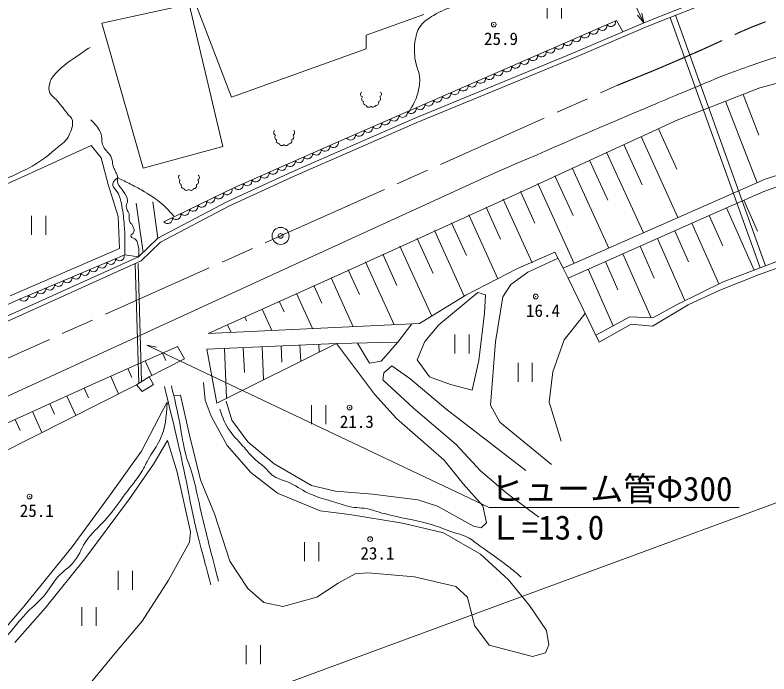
# Model space of a CAD drawing. Units: millimetres, scale not verified. Extents: x 40000 to 680000, y 20000 to 380000.
# Drawn here: x 429549 to 509204, y 238958 to 308550 of the extents above; entities that cross this region are included whole.
import ezdxf
from ezdxf.enums import TextEntityAlignment as Align

# ---------------------------------------------------------------- set-up
doc = ezdxf.new("R2010")
doc.units = ezdxf.units.MM
doc.header["$LTSCALE"] = 1000
doc.header["$PDMODE"] = 32
doc.header["$PDSIZE"] = 500
doc.linetypes.add('CHAIN', pattern=[18.5, 12, -1.5, 3.5, -1.5])
for name, color, linetype, lineweight in [('M-BGD', 7, 'Continuous', 13), ('M-BMK', 2, 'CHAIN', 13), ('M-STR-HTXT', 7, 'Continuous', 13), ('M-WORK', 1, 'Continuous', 13)]:
    doc.layers.add(name, color=color, linetype=linetype, lineweight=lineweight)
doc.styles.add('ＭＳ ゴシック', font='')
doc.styles.get('ＭＳ ゴシック').set_extended_font_data('MS Gothic')

msp = doc.modelspace()

# ---------------------------------------------------------------- linework, layer by layer
at = {"layer": 'M-BGD'}
msp.add_circle((457611, 285228), 900, dxfattribs=at)
msp.add_point((457611, 285228), dxfattribs=at)
at = {"layer": 'M-BMK'}
for p, q in [((457611, 285228), (493209, 301140)), ((405328, 261839), (457611, 285228))]:
    msp.add_line(p, q, dxfattribs=at)
msp.add_open_spline([(493209, 301140), (496240, 302370), (497029, 302679), (499452, 303726), (500936, 304367), (501766, 304728), (503238, 305395), (504636, 306027), (505398, 306430), (506808, 307034), (507595, 307371), (508044, 307540), (508846, 307836), (509534, 308090), (509918, 308237), (510620, 308448), (511729, 308782), (512367, 308914), (513490, 309197), (514681, 309497), (515352, 309652), (516550, 309922), (518195, 310293), (519112, 310525), (520769, 310837), (521671, 311007), (522176, 311111), (523087, 311229), (524352, 311394), (525067, 311424), (526337, 311550), (527827, 311698), (528657, 311839), (530152, 311930), (531217, 311995), (531576, 312010), (532882, 312035)], degree=3, knots=[0, 0, 0, 0, 1, 1, 1, 2, 2, 2, 3, 3, 3, 4, 4, 4, 5, 5, 5, 6, 6, 6, 7, 7, 7, 8, 8, 8, 9, 9, 9, 10, 10, 10, 11, 11, 11, 12, 12, 12, 12], dxfattribs=at)
at = {"layer": 'M-STR-HTXT'}
msp.add_line((534312, 266009), (420755, 224182), dxfattribs=at)
at = {"layer": 'M-WORK'}
for p, q in [((495995, 307745), (485503, 329387)), ((452433, 299894), (447929, 311565)), ((496163, 307816), (507184, 312173)), ((496353, 307354), (507373, 311710)), ((485784, 310206), (485784, 308206)), ((487284, 310206), (487284, 308206)), ((447929, 309687), (438732, 307709)), ((451488, 294656), (447929, 309687)), ((472737, 308607), (466649, 306427)), ((495995, 307745), (495334, 308535)), ((495995, 307745), (495784, 308754)), ((498762, 308288), (508287, 281869)), ((499315, 308524), (508852, 282072)), ((438732, 307709), (443083, 292382)), ((464586, 295558), (493114, 307986)), ((488497, 304543), (496163, 307816)), ((493114, 307986), (493756, 306832)), ((488691, 304082), (496353, 307354)), ((466649, 306427), (466649, 305000)), ((466649, 305000), (452433, 299894)), ((471722, 297618), (488497, 304543)), ((471917, 297157), (488691, 304082)), ((508237, 300855), (517217, 303306)), ((499573, 297486), (508237, 300855)), ((506469, 300168), (508142, 295864)), ((504605, 299443), (507951, 290836)), ((458820, 291997), (471722, 297618)), ((459025, 291541), (471917, 297157)), ((483642, 290170), (499573, 297486)), ((497519, 296551), (499468, 292269)), ((452733, 290327), (464586, 295558)), ((495699, 295723), (499596, 287159)), ((437577, 294774), (430968, 291761)), ((438646, 293478), (437577, 294774)), ((493878, 294895), (495816, 290635)), ((443083, 292382), (451488, 294656)), ((492058, 294066), (495934, 285548)), ((439384, 290672), (438646, 293478)), ((490237, 293238), (492165, 289001)), ((488417, 292410), (492273, 283936)), ((508802, 291211), (514608, 293045)), ((430968, 291761), (426040, 289518)), ((451915, 288812), (458820, 291997)), ((452136, 288364), (459025, 291541)), ((458807, 282078), (480110, 291802)), ((486597, 291581), (488514, 287367)), ((513816, 291774), (508668, 289926)), ((484776, 290753), (488611, 282325)), ((487479, 281826), (508802, 291211)), ((440458, 287270), (439384, 290672)), ((445262, 286710), (452733, 290327)), ((463978, 281221), (483642, 290170)), ((482956, 289925), (484483, 286570)), ((508668, 289926), (501693, 286862)), ((443070, 283475), (442352, 288699)), ((444622, 284985), (444088, 288836)), ((444622, 284985), (451915, 288812)), ((444918, 284576), (452136, 288364)), ((481135, 289096), (484189, 282386)), ((506560, 288991), (508014, 285711)), ((479315, 288268), (480855, 284885)), ((504731, 288181), (507641, 281619)), ((431290, 287344), (431290, 285344)), ((432790, 287344), (432790, 285344)), ((440571, 283880), (440458, 287270)), ((477495, 287440), (480574, 280673)), ((501693, 286862), (487996, 280760)), ((502903, 287370), (504325, 284163)), ((475674, 286611), (477252, 283144)), ((501075, 286559), (503918, 280146)), ((473854, 285783), (477010, 278847)), ((499246, 285749), (500698, 282474)), ((442590, 283008), (444622, 284985)), ((442876, 282588), (444918, 284576)), ((472033, 284955), (473713, 281263)), ((497418, 284938), (500322, 278388)), ((429024, 278912), (440571, 283880)), ((470213, 284126), (473572, 276744)), ((495590, 284127), (497083, 280760)), ((403637, 265467), (442590, 283008)), ((430023, 278544), (441129, 283219)), ((441129, 283219), (442590, 283008)), ((468393, 283298), (469903, 279980)), ((482642, 281791), (486598, 283490)), ((483716, 281401), (486929, 282883)), ((486598, 283490), (487479, 281826)), ((493761, 283317), (496748, 276582)), ((508852, 282072), (511855, 283236)), ((403830, 265005), (442876, 282588)), ((425073, 266617), (458807, 282078)), ((442248, 282307), (442612, 269654)), ((442548, 282316), (442908, 269830)), ((466572, 282470), (469592, 275833)), ((491933, 282506), (493253, 279529)), ((504354, 280359), (508852, 282072)), ((512319, 282642), (508109, 281107)), ((449955, 274909), (463978, 281221)), ((464752, 281641), (465931, 279050)), ((477176, 278949), (482642, 281791)), ((481935, 280095), (483716, 281401)), ((487996, 280760), (487479, 281826)), ((490105, 281695), (492745, 275741)), ((462931, 280813), (465290, 275630)), ((487996, 280760), (491259, 273998)), ((508109, 281107), (504032, 279510)), ((461111, 279985), (461959, 278121)), ((481103, 278789), (481935, 280095)), ((499511, 277992), (504354, 280359)), ((459291, 279156), (460987, 275428)), ((472294, 275962), (477176, 278949)), ((478442, 279233), (474326, 275823)), ((479265, 278997), (478442, 279233)), ((479147, 277057), (479265, 278997)), ((504032, 279510), (500665, 277958)), ((414661, 271636), (430023, 278544)), ((457470, 278328), (457988, 277191)), ((480302, 274039), (481103, 278789)), ((455650, 277500), (456685, 275225)), ((500665, 277958), (496907, 275690)), ((496932, 276573), (499511, 277992)), ((453829, 276671), (454016, 276261)), ((478559, 272060), (479147, 277057)), ((487555, 274235), (489792, 277036)), ((490897, 274749), (494502, 276684)), ((494502, 276684), (496932, 276573)), ((449955, 274909), (472294, 275962)), ((452009, 275843), (452382, 275023)), ((469992, 274017), (471468, 275921)), ((474326, 275823), (472857, 274059)), ((494663, 275887), (491259, 273998)), ((496907, 275690), (494663, 275887)), ((476032, 274818), (476032, 272818)), ((477532, 274818), (477532, 272818)), ((463510, 273873), (469992, 274017)), ((468223, 271994), (469992, 274017)), ((472857, 274059), (472033, 272119)), ((479767, 267329), (480302, 274039)), ((486379, 270884), (487555, 274235)), ((446707, 273532), (438081, 269689)), ((443473, 273690), (479655, 256541)), ((443473, 273690), (444484, 273488)), ((447439, 272251), (446707, 273532)), ((463510, 273873), (449806, 273261)), ((449806, 273261), (450850, 267571)), ((450850, 267571), (463510, 273873)), ((451663, 273344), (451897, 268092)), ((453661, 273433), (453778, 270807)), ((455659, 273523), (455814, 270042)), ((457657, 273612), (457735, 271872)), ((459655, 273701), (459731, 271992)), ((461653, 273790), (461691, 272936)), ((467531, 268492), (463510, 273873)), ((465739, 273907), (467002, 271790)), ((445134, 272831), (445478, 272059)), ((443307, 272017), (443995, 270473)), ((443707, 270324), (447439, 272251)), ((467002, 271790), (468223, 271994)), ((472033, 272119), (473327, 270355)), ((477854, 268944), (478559, 272060)), ((482696, 271818), (482696, 269818)), ((484196, 271818), (484196, 269818)), ((441480, 271204), (441891, 270281)), ((469361, 271512), (468513, 270775)), ((471277, 270179), (469361, 271512)), ((485967, 267651), (486379, 270884)), ((439653, 270390), (440475, 268545)), ((442376, 269502), (443707, 270324)), ((443707, 270324), (444189, 269530)), ((468513, 270775), (468402, 270038)), ((468402, 270038), (471646, 267016)), ((475077, 266973), (471277, 270179)), ((473327, 270355), (475561, 269532)), ((438081, 269689), (426524, 264457)), ((427822, 262174), (442376, 269502)), ((442985, 268780), (442376, 269502)), ((444189, 269530), (442985, 268780)), ((449628, 267870), (449451, 269755)), ((475561, 269532), (477854, 268944)), ((436857, 269135), (437319, 268116)), ((469852, 265926), (467531, 268492)), ((435035, 268310), (435958, 266271)), ((445192, 266887), (445622, 267661)), ((446396, 268315), (447032, 268401)), ((447032, 268401), (447963, 264177)), ((450261, 266191), (449628, 267870)), ((451868, 267764), (452436, 265746)), ((487261, 263535), (485967, 267651)), ((433213, 267485), (433709, 266390)), ((442900, 262471), (445192, 266887)), ((460870, 267355), (460870, 265355)), ((462370, 267355), (462370, 265355)), ((471646, 267016), (476173, 263187)), ((483532, 260450), (475077, 266973)), ((480777, 265548), (479767, 267329)), ((431391, 266661), (432383, 264470)), ((451969, 263069), (450261, 266191)), ((429569, 265836), (430099, 264665)), ((452436, 265746), (454138, 263477)), ((474876, 261531), (469852, 265926)), ((486239, 261095), (480777, 265548)), ((447963, 264177), (449149, 259444)), ((444186, 261119), (445671, 263599)), ((445671, 263599), (446686, 260255)), ((454459, 260220), (451969, 263069)), ((454138, 263477), (456912, 261144)), ((476173, 263187), (478715, 260405)), ((439516, 257776), (442900, 262471)), ((476906, 259025), (474876, 261531)), ((441650, 257436), (444186, 261119)), ((456912, 261144), (460884, 258874)), ((446686, 260255), (448095, 253978)), ((457286, 258058), (454459, 260220)), ((478715, 260405), (481586, 257983)), ((449149, 259444), (450605, 255861)), ((478978, 256725), (476906, 259025)), ((460884, 258874), (463406, 258244)), ((463406, 258244), (467315, 257929)), ((435573, 252369), (439516, 257776)), ((436933, 251122), (441650, 257436)), ((461775, 256174), (457286, 258058)), ((467315, 257929), (472106, 257361)), ((472106, 257361), (474187, 256668)), ((481586, 257983), (484906, 255530)), ((474187, 256668), (477984, 254571)), ((479351, 254902), (478978, 256725)), ((479655, 256541), (506068, 256541)), ((450605, 255861), (452256, 250879)), ((464878, 255786), (461775, 256174)), ((470476, 254899), (464878, 255786)), ((474818, 253854), (470476, 254899)), ((478792, 254405), (479351, 254902)), ((477984, 254571), (478792, 254405)), ((448095, 253978), (447964, 252888)), ((478733, 251605), (474818, 253854)), ((447964, 252888), (445746, 248867)), ((460146, 252879), (460146, 250879)), ((461646, 252879), (461646, 250879)), ((430490, 246084), (435573, 252369)), ((432723, 245897), (436933, 251122)), ((481686, 248900), (478733, 251605)), ((452256, 250879), (454160, 247967)), ((440459, 249838), (440459, 247838)), ((441959, 249838), (441959, 247838)), ((463677, 248527), (465469, 249535)), ((465469, 249535), (466812, 249647)), ((466812, 249647), (471739, 249199)), ((445746, 248867), (442984, 244544)), ((461438, 247072), (463677, 248527)), ((471739, 249199), (476106, 248191)), ((483912, 246194), (481686, 248900)), ((454160, 247967), (455839, 246512)), ((476106, 248191), (477337, 247072)), ((457855, 246064), (461438, 247072)), ((477337, 247072), (478078, 244089)), ((455839, 246512), (457855, 246064)), ((485716, 243548), (483912, 246194)), ((424301, 238958), (430490, 246084)), ((429529, 242289), (432723, 245897)), ((436615, 246021), (436615, 244021)), ((438115, 246021), (438115, 244021)), ((442984, 244544), (440259, 241312)), ((478078, 244089), (479642, 241984)), ((485957, 242044), (485716, 243548)), ((453967, 241994), (453967, 239994)), ((455467, 241994), (455467, 239994)), ((479642, 241984), (484212, 240781)), ((485596, 241202), (485957, 242044)), ((440259, 241312), (436745, 237065)), ((484212, 240781), (485596, 241202))]:
    msp.add_line(p, q, dxfattribs=at)
for centre, radius, start, end in [((491586, 307443), 512, 216.22002, 10.85925), ((492503, 307843), 512, 216.22002, 10.85925), ((489753, 306644), 512, 216.22002, 10.85925), ((490669, 307044), 512, 216.22002, 10.85925), ((487919, 305846), 512, 216.22002, 10.85925), ((488836, 306245), 512, 216.22002, 10.85925), ((486085, 305047), 512, 216.22002, 10.85925), ((487002, 305446), 512, 216.22002, 10.85925), ((484252, 304248), 512, 216.22002, 10.85925), ((485169, 304648), 512, 216.22002, 10.85925), ((482418, 303449), 512, 216.22002, 10.85925), ((483335, 303849), 512, 216.22002, 10.85925), ((480585, 302651), 512, 216.22002, 10.85925), ((481502, 303050), 512, 216.22002, 10.85925), ((478751, 301852), 512, 216.22002, 10.85925), ((479668, 302251), 512, 216.22002, 10.85925), ((476918, 301053), 512, 216.22002, 10.85925), ((477834, 301452), 512, 216.22002, 10.85925), ((466354, 300195), 300, 131.69646, 250.31174), ((467969, 300184), 300, 295.5816, 51.83622), ((475084, 300254), 512, 216.22002, 10.85925), ((476001, 300654), 512, 216.22002, 10.85925), ((466467, 299702), 300, 135.42172, 248.97879), ((467875, 299713), 300, 284.47614, 41.84201), ((473251, 299456), 512, 216.22002, 10.85925), ((474167, 299855), 512, 216.22002, 10.85925), ((466640, 299317), 300, 159.44719, 269.02339), ((466921, 299108), 300, 197.56364, 321.14954), ((467380, 299118), 300, 221.4806, 335.92433), ((467679, 299295), 300, 265.11616, 25.19228), ((471417, 298657), 512, 216.22002, 10.85925), ((472334, 299056), 512, 216.22002, 10.85925), ((469583, 297858), 512, 216.22002, 10.85925), ((470500, 298257), 512, 216.22002, 10.85925), ((467750, 297059), 512, 216.22002, 10.85925), ((468667, 297459), 512, 216.22002, 10.85925), ((457176, 296149), 300, 131.69646, 250.31174), ((458791, 296137), 300, 295.5816, 51.83622), ((465916, 296260), 512, 216.22002, 10.85925), ((466833, 296660), 512, 216.22002, 10.85925), ((457289, 295656), 300, 135.42172, 248.97879), ((458697, 295666), 300, 284.47614, 41.84201), ((464999, 295861), 512, 216.22002, 10.85925), ((457462, 295271), 300, 159.44719, 269.02339), ((457743, 295061), 300, 197.56364, 321.14954), ((458201, 295072), 300, 221.4806, 335.92433), ((458501, 295248), 300, 265.11616, 25.19228), ((462294, 294670), 512, 216.49295, 11.13218), ((463208, 295073), 512, 216.49295, 11.13218), ((460464, 293862), 512, 216.49295, 11.13218), ((461379, 294266), 512, 216.49295, 11.13218), ((458634, 293055), 512, 216.49295, 11.13218), ((459549, 293458), 512, 216.49295, 11.13218), ((456804, 292247), 512, 216.49295, 11.13218), ((457719, 292651), 512, 216.49295, 11.13218), ((447109, 291412), 300, 131.69646, 250.31174), ((448724, 291400), 300, 295.5816, 51.83622), ((454975, 291440), 512, 216.49295, 11.13218), ((455889, 291843), 512, 216.49295, 11.13218), ((447222, 290919), 300, 135.42172, 248.97879), ((448631, 290929), 300, 284.47614, 41.84201), ((454060, 291036), 512, 216.49295, 11.13218), ((447395, 290533), 300, 159.44719, 269.02339), ((447676, 290324), 300, 197.56364, 321.14954), ((448135, 290335), 300, 221.4806, 335.92433), ((448434, 290511), 300, 265.11616, 25.19228), ((451963, 290080), 512, 218.51532, 13.15455), ((453145, 290632), 512, 216.49295, 11.13218), ((450163, 289208), 512, 218.51532, 13.15455), ((451063, 289644), 512, 218.51532, 13.15455), ((448363, 288337), 512, 218.51532, 13.15455), ((449263, 288772), 512, 218.51532, 13.15455), ((446563, 287465), 512, 218.51532, 13.15455), ((447463, 287901), 512, 218.51532, 13.15455), ((445663, 287029), 512, 218.51532, 13.15455), ((439657, 282721), 512, 215.50824, 10.14747), ((440579, 283109), 512, 215.50824, 10.14747), ((437814, 281945), 512, 215.50824, 10.14747), ((438735, 282333), 512, 215.50824, 10.14747), ((435970, 281170), 512, 215.50824, 10.14747), ((436892, 281557), 512, 215.50824, 10.14747), ((434127, 280394), 512, 215.50824, 10.14747), ((435049, 280782), 512, 215.50824, 10.14747), ((432284, 279618), 512, 215.50824, 10.14747), ((433205, 280006), 512, 215.50824, 10.14747), ((430440, 278842), 512, 215.50824, 10.14747), ((431362, 279230), 512, 215.50824, 10.14747)]:
    msp.add_arc(centre, radius, start, end, dxfattribs=at)
for points, knots in [([(471138, 298309), (471644, 299147), (471875, 299456), (472090, 300285), (472234, 300840), (472310, 301163), (472307, 301736), (472303, 302636), (471883, 303087), (471800, 303984), (471730, 304742), (471694, 305185), (471837, 305933), (471960, 306577), (472057, 306975), (472460, 307491), (472853, 307995), (473203, 308166), (473745, 308504), (474606, 309041), (475180, 309176), (476121, 309556), (477648, 310171), (478528, 310453), (480094, 310958), (481682, 311470), (482603, 311649), (484223, 312048), (487768, 312922), (489767, 313357), (493325, 314178), (495171, 314605), (496273, 314613), (498054, 315258), (499398, 315745), (500253, 315890), (501396, 316749), (502236, 317380), (502639, 317833), (503298, 318651), (503689, 319137), (503965, 319399), (504172, 319988), (504413, 320672), (504303, 321114), (504326, 321839), (504361, 322902), (504032, 323527), (504275, 324563), (504480, 325439), (504655, 325952), (505186, 326679), (505825, 327553), (506237, 328040), (507125, 328662), (507588, 328986), (507901, 329082), (508414, 329323), (509111, 329650), (509482, 329896), (510220, 330116), (510942, 330331), (511386, 330280), (512115, 330468), (512816, 330649), (513183, 330839), (513878, 331041), (514475, 331215), (514840, 331213), (515420, 331438), (516018, 331669), (516223, 332071), (516830, 332275), (517227, 332409), (517476, 332377), (517888, 332451), (518545, 332570), (518902, 332717), (519567, 332775), (520752, 332877), (521422, 332749), (522611, 332723), (523347, 332707), (523760, 332618), (524494, 332672), (524881, 332700), (525097, 332738), (525474, 332826), (525912, 332929), (526124, 333097), (526558, 333213), (526945, 333317), (527163, 333434), (527564, 333420), (528139, 333400), (528473, 333347), (529008, 333136), (529298, 333022), (529471, 332954), (529705, 332749), (529980, 332507), (530115, 332332), (530272, 332001), (530524, 331474), (530425, 331097), (530619, 330547), (530793, 330056), (530966, 329811), (531224, 329359), (531470, 328929), (531561, 328649), (531897, 328284), (532180, 327975), (532393, 327831), (532784, 327679), (533395, 327441), (533792, 327458), (534447, 327458), (535160, 327459), (535557, 327549), (536263, 327645), (536977, 327742), (537369, 327847), (538079, 327968), (538517, 328042), (538655, 328065), (539200, 328154)], [0, 0, 0, 0, 1, 1, 1, 2, 2, 2, 3, 3, 3, 4, 4, 4, 5, 5, 5, 6, 6, 6, 7, 7, 7, 8, 8, 8, 9, 9, 9, 10, 10, 10, 11, 11, 11, 12, 12, 12, 13, 13, 13, 14, 14, 14, 15, 15, 15, 16, 16, 16, 17, 17, 17, 18, 18, 18, 19, 19, 19, 20, 20, 20, 21, 21, 21, 22, 22, 22, 23, 23, 23, 24, 24, 24, 25, 25, 25, 26, 26, 26, 27, 27, 27, 28, 28, 28, 29, 29, 29, 30, 30, 30, 31, 31, 31, 32, 32, 32, 33, 33, 33, 34, 34, 34, 35, 35, 35, 36, 36, 36, 37, 37, 37, 38, 38, 38, 39, 39, 39, 40, 40, 40, 41, 41, 41, 42, 42, 42, 42]), ([(480110, 291802), (487405, 294979), (489251, 295801), (495142, 298292), (497578, 299321), (498940, 299905), (501385, 300914), (503013, 301585), (503909, 302007), (505568, 302599), (507660, 303346), (508833, 303771), (510969, 304379), (512368, 304777), (513159, 304974), (514579, 305287), (516400, 305688), (517420, 305920), (519260, 306219), (520767, 306464), (521623, 306517), (523137, 306708), (524297, 306854), (524945, 306955), (526107, 307080), (527514, 307232), (528304, 307309), (529716, 307406), (531529, 307532), (532546, 307599), (534362, 307639), (535577, 307667), (535976, 307672), (537471, 307663)], [0, 0, 0, 0, 1, 1, 1, 2, 2, 2, 3, 3, 3, 4, 4, 4, 5, 5, 5, 6, 6, 6, 7, 7, 7, 8, 8, 8, 9, 9, 9, 10, 10, 10, 11, 11, 11, 11]), ([(360983, 266342), (361353, 266486), (361550, 266586), (361805, 266870), (362129, 267231), (362067, 267581), (362215, 268044), (362420, 268682), (362452, 269069), (362714, 269687), (363252, 270950), (363436, 271822), (364460, 272738), (365333, 273519), (365954, 273830), (367042, 274263), (368369, 274793), (369137, 275111), (370556, 275279), (371282, 275364), (371697, 275299), (372428, 275279), (373462, 275249), (374039, 275176), (375073, 275138), (376535, 275084), (377359, 274926), (378817, 275044), (380512, 275182), (381451, 275387), (383112, 275747), (384938, 276142), (385947, 276455), (387699, 277104), (388259, 277311), (388574, 277443), (389080, 277759), (389806, 278213), (390189, 278529), (390765, 279163), (391807, 280313), (391771, 281508), (393012, 282440), (393927, 283127), (394545, 283393), (395633, 283751), (397364, 284319), (398418, 284328), (400220, 284593), (402351, 284907), (403574, 284834), (405708, 285127), (408055, 285449), (409376, 285628), (411687, 286152), (414181, 286717), (415551, 287152), (418008, 287860), (421436, 288847), (423357, 289409), (426721, 290594), (428147, 291096), (428945, 291392), (430309, 292046), (431869, 292794), (432666, 293399), (433982, 294523), (434538, 294998), (434982, 295214), (435263, 295890), (435500, 296458), (435706, 296820), (435605, 297427), (435544, 297793), (435261, 297892), (435036, 298186), (434609, 298745), (434373, 299062), (433916, 299597), (433655, 299902), (433371, 299976), (433211, 300344), (433055, 300700), (433128, 300960), (433211, 301340), (433312, 301801), (433514, 302028), (433833, 302377), (434653, 303275), (435269, 303623), (436263, 304323), (436730, 304652), (436889, 304767), (437476, 305139)], [0, 0, 0, 0, 1, 1, 1, 2, 2, 2, 3, 3, 3, 4, 4, 4, 5, 5, 5, 6, 6, 6, 7, 7, 7, 8, 8, 8, 9, 9, 9, 10, 10, 10, 11, 11, 11, 12, 12, 12, 13, 13, 13, 14, 14, 14, 15, 15, 15, 16, 16, 16, 17, 17, 17, 18, 18, 18, 19, 19, 19, 20, 20, 20, 21, 21, 21, 22, 22, 22, 23, 23, 23, 24, 24, 24, 25, 25, 25, 26, 26, 26, 27, 27, 27, 28, 28, 28, 29, 29, 29, 30, 30, 30, 31, 31, 31, 31]), ([(437545, 297488), (438059, 296985), (438308, 296759), (438569, 296157), (438805, 295613), (438619, 295205), (438876, 294671), (439132, 294142), (439530, 293989), (439747, 293442), (439867, 293140), (439818, 292938), (439901, 292623), (440021, 292163), (440269, 291962), (440362, 291496), (440417, 291221), (440327, 291047), (440413, 290779), (440531, 290409), (440788, 290299), (440976, 289960), (441189, 289576), (441427, 289374), (441437, 288935), (441443, 288707), (441288, 288600), (441284, 288372), (441277, 288030), (441520, 287887), (441591, 287552), (441654, 287258), (441547, 287070), (441642, 286784), (441710, 286579), (441870, 286524), (441949, 286323), (442048, 286075), (442166, 285917), (442103, 285658), (442052, 285447), (441774, 285395), (441796, 285197), (441823, 284947), (442214, 285017), (442359, 284787), (442494, 284573), (442506, 284419), (442564, 284172), (442669, 283730), (442628, 283526), (442590, 283008)], [0, 0, 0, 0, 1, 1, 1, 2, 2, 2, 3, 3, 3, 4, 4, 4, 5, 5, 5, 6, 6, 6, 7, 7, 7, 8, 8, 8, 9, 9, 9, 10, 10, 10, 11, 11, 11, 12, 12, 12, 13, 13, 13, 14, 14, 14, 15, 15, 15, 16, 16, 16, 17, 17, 17, 17]), ([(441129, 283219), (441159, 284376), (441179, 284704), (441129, 285654), (441095, 286294), (441076, 286654), (440995, 287289), (440886, 288146), (440820, 288634), (440562, 289458), (440376, 290049), (439633, 290400), (439961, 290926), (440092, 291136), (440230, 291261), (440433, 291349)], [0, 0, 0, 0, 1, 1, 1, 2, 2, 2, 3, 3, 3, 4, 4, 4, 5, 5, 5, 5]), ([(440433, 291349), (441171, 290992), (441368, 290898), (441956, 290588), (442457, 290323), (442744, 290187), (443225, 289890), (443878, 289486), (444249, 289263), (444844, 288779), (445476, 288264), (445684, 288031), (446335, 287319)], [0, 0, 0, 0, 1, 1, 1, 2, 2, 2, 3, 3, 3, 4, 4, 4, 4]), ([(445325, 269315), (446362, 265088), (446656, 263982), (447384, 260536), (447783, 258649), (447950, 257580), (448361, 255695), (448772, 253807), (449072, 252765), (449561, 250895), (449819, 249909), (449900, 249595), (450232, 248373)], [0, 0, 0, 0, 1, 1, 1, 2, 2, 2, 3, 3, 3, 4, 4, 4, 4]), ([(451046, 248739), (450240, 251852), (450029, 252650), (449418, 255166), (448953, 257086), (448786, 258185), (448259, 260089), (448018, 260958), (447759, 261409), (447547, 262285), (447205, 263700), (447154, 264522), (446855, 265947), (446571, 267303), (446465, 267744), (446062, 269404)], [0, 0, 0, 0, 1, 1, 1, 2, 2, 2, 3, 3, 3, 4, 4, 4, 5, 5, 5, 5]), ([(445622, 267661), (445472, 265875), (445520, 265104), (444841, 263666), (444486, 262914), (444158, 262562), (443745, 261839), (443390, 261218), (443254, 260834), (442868, 260232), (442273, 259304), (441847, 258848), (441187, 257966), (440479, 257020), (440117, 256462), (439360, 255554), (438545, 254577), (437924, 254167), (437168, 253143), (436562, 252323), (436467, 251701), (435843, 250896), (435245, 250125), (434684, 249899), (434039, 249167), (433400, 248443), (433211, 247901), (432573, 247175), (431857, 246361), (431335, 246018), (430600, 245221), (430105, 244685), (429869, 244349), (429397, 243793), (428973, 243292), (428728, 243018), (428307, 242515), (427493, 241543), (427092, 240953), (426259, 239997), (425815, 239487), (425520, 239243), (425094, 238719), (424623, 238141), (424403, 237782), (423966, 237178), (422952, 235774), (422461, 234932), (421392, 233570), (420354, 232247), (419596, 231649), (418592, 230300), (418067, 229595), (417799, 229178), (417351, 228421), (417010, 227844), (416899, 227642), (416525, 226917)], [0, 0, 0, 0, 1, 1, 1, 2, 2, 2, 3, 3, 3, 4, 4, 4, 5, 5, 5, 6, 6, 6, 7, 7, 7, 8, 8, 8, 9, 9, 9, 10, 10, 10, 11, 11, 11, 12, 12, 12, 13, 13, 13, 14, 14, 14, 15, 15, 15, 16, 16, 16, 17, 17, 17, 18, 18, 18, 19, 19, 19, 19]), ([(451180, 266920), (451498, 265967), (451624, 265613), (452081, 264865), (452571, 264063), (453019, 263738), (453631, 263026), (454035, 262557), (454242, 262276), (454677, 261836), (455120, 261389), (455438, 261215), (455903, 260791), (456293, 260435), (456434, 260141), (456877, 259853), (457480, 259461), (457922, 259442), (458571, 259132), (459487, 258695), (459930, 258310), (460861, 257906), (461649, 257564), (462133, 257481), (462952, 257221), (463682, 256989), (464080, 256816), (464827, 256644), (465644, 256456), (466138, 256548), (466954, 256356), (467583, 256208), (467917, 256056), (468541, 255887), (470430, 255376), (471549, 255325), (473426, 254769), (474327, 254502), (474811, 254288), (475698, 253976), (476332, 253753), (476725, 253711), (477320, 253399), (477895, 253098), (478162, 252837), (478691, 252462), (479862, 251630), (480539, 251190), (481665, 250298), (482207, 249870), (482389, 249728), (483035, 249181)], [0, 0, 0, 0, 1, 1, 1, 2, 2, 2, 3, 3, 3, 4, 4, 4, 5, 5, 5, 6, 6, 6, 7, 7, 7, 8, 8, 8, 9, 9, 9, 10, 10, 10, 11, 11, 11, 12, 12, 12, 13, 13, 13, 14, 14, 14, 15, 15, 15, 16, 16, 16, 17, 17, 17, 17])]:
    msp.add_open_spline(points, degree=3, knots=knots, dxfattribs=at)
for p in [(480131, 307547), (484565, 278824), (464896, 267097), (431076, 257692), (467070, 253198)]:
    msp.add_point(p, dxfattribs=at)

# ---------------------------------------------------------------- texts
at = {"layer": 'M-WORK', "style": 'ＭＳ ゴシック'}
for s, p in [('25.9', (479100, 306052)), ('16.4', (483534, 277329)), ('21.3', (463865, 265601)), ('25.1', (430046, 256197)), ('23.1', (466039, 251702))]:
    msp.add_text(s, height=1320, dxfattribs=at).set_placement(p, align=Align.MIDDLE_LEFT)
for s, p in [('ヒューム管Φ300', (479818, 256464)), ('Ｌ=13.0', (479575, 252374))]:
    msp.add_text(s, height=2566, dxfattribs=at).set_placement(p, align=Align.BOTTOM_LEFT)

doc.saveas('drawing.dxf')
